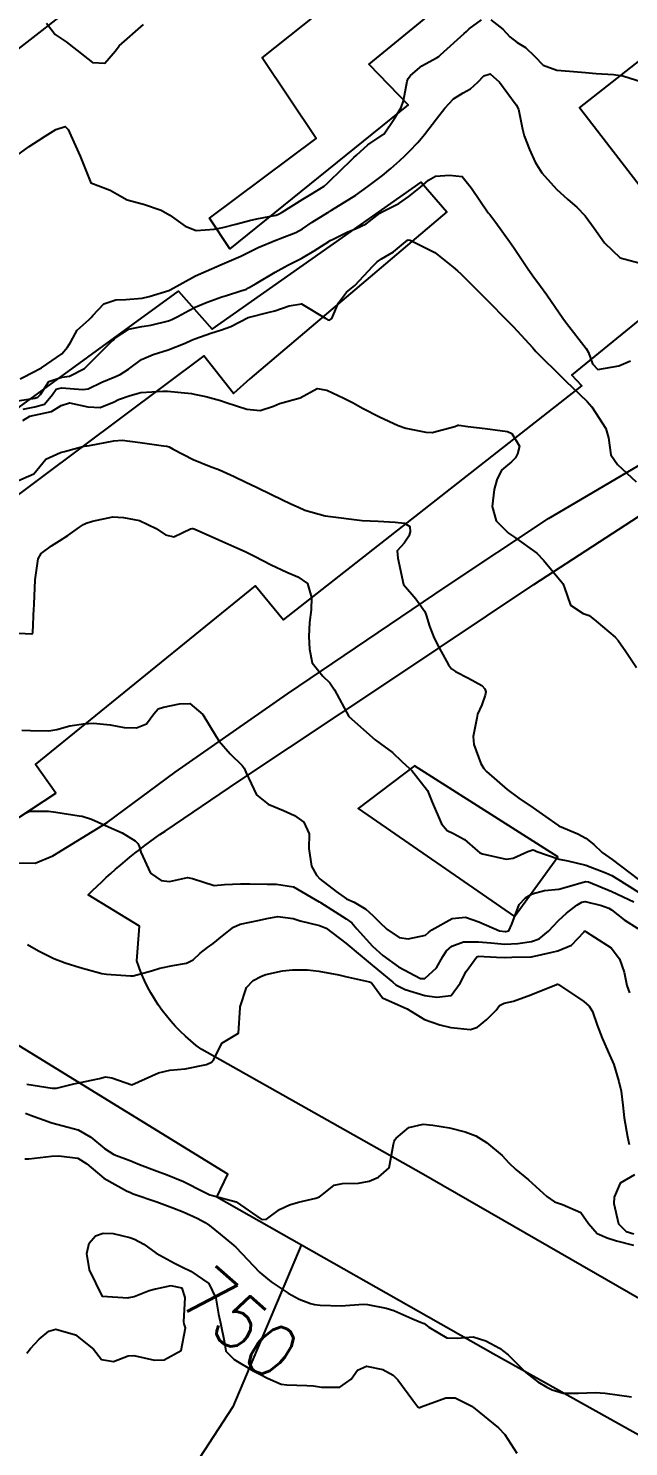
# Model space of a CAD drawing. Header units: metres. Extents: x 318500 to 325275, y 7408834 to 7428799.
# Drawn here: x 320897.7 to 320942.9, y 7414640.2 to 7414747.2 of the extents above; entities that cross this region are included whole.
import ezdxf
from ezdxf.enums import TextEntityAlignment as Align

# ---------------------------------------------------------------- set-up
doc = ezdxf.new("R2010")
doc.units = ezdxf.units.M
doc.header["$MEASUREMENT"] = 0
for name, color, linetype in [('Cotas', 45, 'Continuous'), ('Curvas de Nivel 1m', 11, 'Continuous'), ('Curvas de Nivel 5m', 15, 'Continuous'), ('Edificações', 30, 'Continuous'), ('Vias Primárias', 230, 'Continuous'), ('Vias Secundárias', 230, 'Continuous')]:
    doc.layers.add(name, color=color, linetype=linetype)
doc.styles.add('Style-STANDARD', font='STANDARD.shx')

msp = doc.modelspace()

# ---------------------------------------------------------------- linework, layer by layer
at = {"layer": 'Curvas de Nivel 1m', "flags": 128}
for points, elevation in [([(320896.79, 7414737.66), (320897.72, 7414738.33), (320898.41, 7414738.78), (320898.93, 7414739.11), (320899.74, 7414739.62), (320900.42, 7414739.84), (320900.65, 7414739.61), (320900.86, 7414739.16), (320901.56, 7414737.6), (320902.36, 7414735.59), (320903.83, 7414735.05), (320904.35, 7414734.73), (320905.12, 7414734.32), (320906.34, 7414733.97), (320907.66, 7414733.52), (320908.33, 7414733.15), (320909.49, 7414732.32), (320910.32, 7414731.99), (320911.68, 7414732.1), (320912.32, 7414732.22), (320913.3, 7414732.46), (320914.33, 7414732.75), (320914.88, 7414732.87), (320916.34, 7414733.16), (320916.52, 7414733.22), (320916.81, 7414733.39), (320918.35, 7414734.36), (320918.98, 7414734.74), (320919.96, 7414735.35), (320920.18, 7414735.53), (320920.37, 7414735.72), (320922.03, 7414737.33), (320922.21, 7414737.51), (320922.4, 7414737.68), (320923.26, 7414738.45), (320924.42, 7414739.24), (320924.45, 7414739.26), (320924.48, 7414739.29), (320925.28, 7414740.44), (320925.78, 7414741.28), (320925.95, 7414741.77), (320926.22, 7414743.27), (320926.29, 7414743.46), (320926.48, 7414743.7), (320927.33, 7414744.41), (320928.5, 7414745.06), (320928.61, 7414745.13), (320928.75, 7414745.24), (320930.52, 7414746.85), (320930.7, 7414747.02), (320930.9, 7414747.21), (320931.83, 7414747.9)], 737), ([(320899.03, 7414747.63), (320899.68, 7414746.79), (320900.51, 7414746.23), (320901.3, 7414745.6), (320902.49, 7414744.67), (320903.43, 7414744.63), (320904.22, 7414745.56), (320904.5, 7414745.92), (320906.33, 7414747.53)], 736), ([(320932.53, 7414747.89), (320933.45, 7414747.18), (320933.96, 7414746.61), (320934.51, 7414746.18), (320935.16, 7414745.8), (320935.83, 7414745.14), (320936.49, 7414744.47), (320937.51, 7414744.1), (320938.48, 7414744.01), (320939.67, 7414743.91), (320940.48, 7414743.84), (320941.78, 7414743.77), (320942.48, 7414743.66), (320944.47, 7414743.03)], 737), ([(320897.03, 7414720.8), (320898.18, 7414721.38), (320898.35, 7414721.47), (320898.64, 7414721.63), (320900.19, 7414722.7), (320900.62, 7414723.18), (320900.87, 7414723.6), (320901.34, 7414724.47), (320902.23, 7414725.27), (320902.39, 7414725.42), (320902.51, 7414725.59), (320903.35, 7414726.47), (320904.25, 7414726.76), (320905, 7414726.8), (320906.25, 7414726.9), (320906.77, 7414727.01), (320908.26, 7414727.47), (320908.29, 7414727.48), (320908.34, 7414727.51), (320910.27, 7414728.57), (320912.28, 7414729.45), (320913.68, 7414730.05), (320914.29, 7414730.36), (320915, 7414730.72), (320916.31, 7414731.27), (320916.4, 7414731.3), (320916.64, 7414731.4), (320917.84, 7414731.85), (320918.32, 7414732.12), (320919.07, 7414732.62), (320920.24, 7414733.35), (320920.3, 7414733.39), (320920.34, 7414733.42), (320920.53, 7414733.54), (320922.35, 7414734.67), (320923.27, 7414735.31), (320924.37, 7414736.15), (320925, 7414736.67), (320925.68, 7414737.28), (320926.04, 7414737.62), (320926.4, 7414737.98), (320927.03, 7414738.64), (320927.54, 7414739.25), (320928.43, 7414740.41), (320929.07, 7414741.23), (320929.73, 7414741.94), (320930.46, 7414742.38), (320930.99, 7414742.68), (320931.55, 7414743.2), (320932, 7414743.67), (320932.48, 7414743.82), (320933.19, 7414743.18), (320934.44, 7414741.48), (320934.61, 7414741.16), (320934.92, 7414739.65), (320935.05, 7414739.15), (320935.45, 7414738.1), (320935.88, 7414737.14), (320936.38, 7414736.34), (320937.48, 7414735.12), (320938.35, 7414734.34), (320939.01, 7414733.76), (320939.64, 7414733.09), (320940.33, 7414732.18), (320941.11, 7414731.07), (320942.29, 7414729.92), (320943.79, 7414729.53)], 738), ([(320896.69, 7414719.11), (320898.15, 7414719.34), (320898.38, 7414719.41), (320898.56, 7414719.63), (320899.2, 7414720.59), (320900.17, 7414720.93), (320900.76, 7414721.01), (320901.89, 7414721.59), (320902.04, 7414721.73), (320902.18, 7414721.89), (320903.88, 7414723.56), (320904.04, 7414723.73), (320904.21, 7414723.9), (320905.22, 7414724.54), (320906.22, 7414724.75), (320906.9, 7414724.84), (320908.22, 7414725.17), (320908.47, 7414725.27), (320908.93, 7414725.5), (320909.77, 7414725.95), (320910.24, 7414726.2), (320911.13, 7414726.59), (320912.25, 7414726.98), (320912.61, 7414727.1), (320913.68, 7414727.44), (320914.11, 7414727.58), (320914.26, 7414727.66), (320914.84, 7414728), (320916.27, 7414728.85), (320917.23, 7414729.39), (320917.93, 7414729.73), (320918.29, 7414729.9), (320919.2, 7414730.46), (320920.31, 7414731.16), (320920.43, 7414731.23), (320920.64, 7414731.34), (320921.74, 7414731.9), (320922.32, 7414732.13), (320923.13, 7414732.5), (320924.16, 7414733.29), (320924.34, 7414733.41), (320925.59, 7414734.03), (320926.35, 7414734.55), (320927.22, 7414735.26), (320927.83, 7414735.79), (320928.37, 7414736.09), (320929.41, 7414736.18), (320930.37, 7414736.08), (320931.08, 7414735.2), (320932.34, 7414733.34), (320932.41, 7414733.26), (320932.47, 7414733.19), (320932.92, 7414732.6), (320933.94, 7414731.17), (320934.3, 7414730.66), (320935.31, 7414729.14), (320935.7, 7414728.57), (320936.27, 7414727.8), (320936.76, 7414727.13), (320937.97, 7414725.38), (320938.16, 7414725.11), (320938.23, 7414725.01), (320939.72, 7414723.09), (320939.89, 7414722.78), (320940.19, 7414721.94), (320940.61, 7414721.5), (320942.19, 7414721.79), (320943.08, 7414722.15)], 739), ([(320897.23, 7414717.65), (320897.78, 7414717.99), (320898.13, 7414718.07), (320899.41, 7414718.34), (320900.14, 7414718.79), (320900.76, 7414718.99), (320902.14, 7414718.69), (320903.08, 7414718.63), (320904.14, 7414719.07), (320904.46, 7414719.24), (320905.34, 7414719.54), (320905.96, 7414719.73), (320906.15, 7414719.77), (320907.8, 7414719.86), (320908.16, 7414719.87), (320909.95, 7414719.69), (320910.15, 7414719.65), (320911.04, 7414719.47), (320912.15, 7414719.16), (320912.57, 7414719.02), (320914.14, 7414718.51), (320915.14, 7414718.41), (320916.14, 7414718.74), (320916.6, 7414718.94), (320918.15, 7414719.37), (320919.44, 7414720.08), (320920.16, 7414719.94), (320921.45, 7414719.33), (320922.14, 7414718.98), (320922.85, 7414718.6), (320924.13, 7414717.93), (320925.55, 7414717.28), (320926.12, 7414717.09), (320927.64, 7414716.77), (320928.12, 7414716.76), (320929.81, 7414717.21), (320930.04, 7414717.3), (320930.12, 7414717.3), (320930.8, 7414717.2), (320932.12, 7414717.05), (320933.78, 7414716.83), (320934.12, 7414716.68), (320934.69, 7414715.73), (320934.55, 7414715.15), (320934.4, 7414714.85), (320934.09, 7414714.53), (320933.34, 7414713.91), (320932.99, 7414713.18), (320932.79, 7414712.45), (320932.63, 7414711.18), (320932.94, 7414710.09), (320933.87, 7414709.16), (320934.02, 7414709.06), (320934.32, 7414708.85), (320936, 7414707.64), (320936.51, 7414707.12), (320937.96, 7414705.35), (320938.06, 7414705.11), (320938.55, 7414703.71), (320939.51, 7414703.09), (320939.94, 7414702.93), (320940.48, 7414702.52), (320941.91, 7414701.3), (320942.14, 7414701.05), (320942.72, 7414700.22), (320943.53, 7414699.03)], 741), ([(320896.69, 7414713.03), (320898.07, 7414713.64), (320898.98, 7414714.74), (320900.09, 7414715.25), (320900.37, 7414715.33), (320901.38, 7414715.6), (320901.94, 7414715.75), (320902.1, 7414715.75), (320902.28, 7414715.76), (320904.11, 7414716.12), (320904.73, 7414716.17), (320906.1, 7414716), (320907.86, 7414715.75), (320908.1, 7414715.72), (320908.27, 7414715.67), (320908.58, 7414715.5), (320910.09, 7414714.71), (320911.33, 7414714.22), (320912.08, 7414713.94), (320913.18, 7414713.44), (320914.06, 7414713.01), (320914.85, 7414712.62), (320916.05, 7414712.05), (320917.46, 7414711.38), (320917.86, 7414711.19), (320918.04, 7414711.11), (320918.5, 7414710.9), (320920.03, 7414710.46), (320921.04, 7414710.34), (320922.03, 7414710.21), (320922.82, 7414710.1), (320924.03, 7414710.05), (320925.32, 7414709.98), (320926.03, 7414709.91), (320926.42, 7414709.66), (320926.46, 7414709.26), (320926.36, 7414708.92), (320926.01, 7414708.41), (320925.46, 7414707.81), (320925.53, 7414707.27), (320925.96, 7414705.27), (320926.89, 7414704.2), (320927.55, 7414703.25), (320927.67, 7414702.98), (320927.92, 7414702.15), (320928.26, 7414701.23), (320928.63, 7414700.5), (320929.35, 7414699.22), (320929.58, 7414698.92), (320929.88, 7414698.72), (320930.86, 7414698.21), (320931.86, 7414697.66), (320932.09, 7414697.42), (320932.15, 7414697.19), (320932.12, 7414696.92), (320931.85, 7414696.21), (320931.54, 7414695.49), (320931.48, 7414695.19), (320931.21, 7414693.8), (320931.25, 7414693.2), (320931.79, 7414691.77), (320932, 7414691.4), (320932.22, 7414691.18), (320933.76, 7414689.8), (320934.65, 7414689.15), (320935.74, 7414688.43), (320937.6, 7414687.11), (320937.67, 7414687.06), (320937.72, 7414687.04), (320939.1, 7414686.47), (320939.71, 7414686.13), (320940.3, 7414685.66), (320940.94, 7414685.06), (320941.69, 7414684.53), (320943.67, 7414683.02)], 742), ([(320895.91, 7414701.66), (320897.91, 7414701.56), (320897.97, 7414701.58), (320897.99, 7414701.64), (320898.08, 7414703.49), (320898.09, 7414703.64), (320898.09, 7414703.79), (320898.17, 7414705.64), (320898.39, 7414707.23), (320898.63, 7414707.63), (320899.41, 7414708.21), (320900, 7414708.58), (320900.63, 7414708.99), (320901.51, 7414709.6), (320901.81, 7414709.8), (320902.02, 7414709.9), (320902.5, 7414710.06), (320904.03, 7414710.38), (320904.82, 7414710.34), (320906.03, 7414710.1), (320907.29, 7414709.52), (320908.01, 7414709.03), (320908.62, 7414708.89), (320909.89, 7414709.48), (320910.02, 7414709.52), (320910.06, 7414709.52), (320910.15, 7414709.48), (320912.01, 7414708.65), (320913.37, 7414708.06), (320914, 7414707.78), (320914.7, 7414707.42), (320915.98, 7414706.76), (320917.14, 7414706.21), (320917.97, 7414705.85), (320918.71, 7414705.36), (320919, 7414704.31), (320918.98, 7414703.36), (320918.87, 7414702.41), (320918.81, 7414701.36), (320918.86, 7414700.4), (320919.05, 7414699.36), (320919.87, 7414698.37), (320920.39, 7414697.86), (320920.74, 7414697.34), (320921.83, 7414695.32), (320923.8, 7414693.57), (320924.19, 7414693.29), (320925.13, 7414692.61), (320925.79, 7414691.95), (320926.15, 7414691.62), (320926.58, 7414691.25), (320927.76, 7414689.74), (320927.97, 7414689.24), (320928.12, 7414688.86), (320928.81, 7414687.22), (320929.23, 7414686.73), (320929.71, 7414686.49), (320930.56, 7414686.05), (320931.52, 7414685.18), (320931.7, 7414685.04), (320931.9, 7414684.97), (320933.69, 7414684.56), (320934.21, 7414684.64), (320935.33, 7414685.14), (320935.7, 7414685.25), (320935.8, 7414685.23), (320936, 7414685.13), (320937.69, 7414684.55), (320938.34, 7414684.44), (320939.69, 7414684.1), (320941.2, 7414683.53), (320941.67, 7414683.32), (320942.12, 7414683.04), (320943.66, 7414682.07)], 743), ([(320897.17, 7414694.29), (320897.81, 7414694.27), (320899.19, 7414694.24), (320899.81, 7414694.34), (320900.79, 7414694.62), (320901.82, 7414694.78), (320902.58, 7414694.82), (320903.82, 7414694.69), (320904.88, 7414694.48), (320905.81, 7414694.47), (320906.57, 7414694.77), (320907.13, 7414695.51), (320907.44, 7414695.9), (320907.84, 7414696.03), (320909.06, 7414696.27), (320909.84, 7414696.31), (320910.81, 7414695.47), (320911.81, 7414693.81), (320912.04, 7414693.45), (320912.87, 7414692.51), (320913.78, 7414691.62), (320913.94, 7414691.42), (320914.07, 7414691.12), (320914.85, 7414689.41), (320915.74, 7414688.71), (320916.89, 7414688.23), (320917.73, 7414687.86), (320918.43, 7414687.36), (320918.83, 7414686.47), (320918.82, 7414685.35), (320919.01, 7414684.02), (320919.38, 7414683.34), (320919.67, 7414683.05), (320920.87, 7414682.11), (320921.64, 7414681.57), (320922.22, 7414681.31), (320923.11, 7414680.77), (320923.63, 7414680.31), (320924.15, 7414679.81), (320924.68, 7414679.27), (320925.61, 7414678.64), (320926.31, 7414678.55), (320927.61, 7414678.83), (320927.84, 7414679.01), (320928.08, 7414679.23), (320929.63, 7414680.09), (320930.62, 7414680.18), (320931.63, 7414679.82), (320933.2, 7414679.16), (320933.62, 7414679.09), (320933.69, 7414679.09), (320933.88, 7414679.16), (320934.13, 7414679.65), (320934.66, 7414681.14), (320935.14, 7414681.65), (320935.65, 7414681.93), (320936.59, 7414682.18), (320937.66, 7414682.3), (320938.29, 7414682.47), (320939.67, 7414682.88), (320939.89, 7414682.85), (320941.66, 7414682.11), (320943.33, 7414681.34)], 744), ([(320897.6, 7414678.11), (320898.42, 7414677.63), (320899.58, 7414677.05), (320900.44, 7414676.74), (320901.57, 7414676.39), (320903.19, 7414675.94), (320903.56, 7414675.87), (320905.36, 7414675.74), (320905.56, 7414675.76), (320906.94, 7414676.14), (320907.57, 7414676.34), (320908.54, 7414676.53), (320909.58, 7414676.7), (320910.09, 7414676.97), (320910.62, 7414677.46), (320911.16, 7414677.89), (320911.6, 7414678.2), (320912.29, 7414678.76), (320913.12, 7414679.43), (320913.62, 7414679.65), (320915.08, 7414679.96), (320915.63, 7414680.09), (320916.48, 7414680.24), (320917.63, 7414680.08), (320918.16, 7414679.9), (320919.62, 7414679.54), (320920.11, 7414679.34), (320921.6, 7414678.22), (320922.67, 7414677.3), (320923.58, 7414676.56), (320925.14, 7414675.27), (320925.37, 7414675.08), (320925.56, 7414674.97), (320926.08, 7414674.73), (320927.55, 7414674.26), (320928.47, 7414674.15), (320929.55, 7414674.26), (320930.23, 7414675.2), (320930.67, 7414676.09), (320931.49, 7414677.18), (320931.55, 7414677.22), (320931.59, 7414677.23), (320932.96, 7414677.17), (320933.59, 7414677.13), (320933.62, 7414677.13), (320934.13, 7414677.15), (320935.54, 7414677.18), (320935.59, 7414677.19), (320937.17, 7414677.53), (320937.6, 7414677.65), (320938.62, 7414678.07), (320939.57, 7414679.08), (320939.59, 7414679.11), (320939.62, 7414679.12), (320939.66, 7414679.11), (320939.73, 7414679.08), (320941.6, 7414677.87), (320942.25, 7414677.04), (320942.59, 7414676.02), (320942.8, 7414675.03), (320943, 7414674.47)], 746), ([(320897.53, 7414667.57), (320899.45, 7414667.27), (320899.79, 7414667.27), (320901.08, 7414667.59), (320901.46, 7414667.67), (320903.03, 7414668), (320903.47, 7414668.12), (320903.96, 7414668.05), (320905.46, 7414667.53), (320907.47, 7414668.44), (320908.33, 7414668.63), (320909.47, 7414668.74), (320911.09, 7414669.07), (320911.48, 7414669.23), (320911.64, 7414669.45), (320912.25, 7414670.68), (320913.51, 7414671.42), (320913.63, 7414673.33), (320913.64, 7414673.42), (320914.11, 7414674.86), (320914.61, 7414675.41), (320915.24, 7414675.73), (320915.57, 7414675.84), (320916.83, 7414676.12), (320917.57, 7414676.21), (320918.72, 7414676.21), (320919.57, 7414676.11), (320921.07, 7414675.82), (320921.57, 7414675.71), (320923.39, 7414675.29), (320923.52, 7414675.25), (320923.56, 7414675.2), (320924.36, 7414674.09), (320925.54, 7414673.56), (320926.23, 7414673.25), (320927.53, 7414672.46), (320928.7, 7414672.05), (320929.52, 7414671.86), (320931, 7414671.7), (320931.52, 7414671.87), (320932.24, 7414672.46), (320932.93, 7414673.17), (320933.2, 7414673.51), (320933.55, 7414673.69), (320934.25, 7414673.85), (320935.55, 7414674.31), (320937.49, 7414675.1), (320937.54, 7414675.12), (320937.56, 7414675.12), (320937.63, 7414675.1), (320939.55, 7414673.82), (320939.94, 7414673.47), (320940.21, 7414673.07), (320940.56, 7414672.02), (320940.93, 7414671.06), (320941.49, 7414669.8), (320941.81, 7414669.05), (320942.2, 7414667.77), (320942.36, 7414667.04), (320942.48, 7414666), (320942.58, 7414665.03), (320942.83, 7414663.61), (320942.96, 7414663.03)], 747), ([(320897.43, 7414665.4), (320897.81, 7414665.24), (320899.42, 7414664.65), (320900.67, 7414664.33), (320901.41, 7414664.13), (320902.38, 7414663.57), (320903.39, 7414662.71), (320904.1, 7414662.26), (320905.38, 7414661.78), (320905.57, 7414661.71), (320906.03, 7414661.52), (320907.37, 7414661.01), (320908.12, 7414660.74), (320909.36, 7414660.24), (320910.9, 7414659.46), (320911.35, 7414659.23), (320911.65, 7414659.14), (320913.34, 7414658.71), (320915.22, 7414657.4), (320915.32, 7414657.36), (320915.62, 7414657.4), (320916.59, 7414658.12), (320917.34, 7414658.48), (320918.03, 7414658.67), (320919.34, 7414658.97), (320919.62, 7414659.07), (320919.94, 7414659.33), (320920.72, 7414659.96), (320921.36, 7414660.09), (320922.55, 7414660.11), (320923.36, 7414660.26), (320924.07, 7414660.57), (320924.88, 7414661.27), (320925.19, 7414663.06), (320925.25, 7414663.26), (320925.3, 7414663.37), (320925.4, 7414663.51), (320926.36, 7414664.3), (320927.42, 7414664.55), (320928.16, 7414664.49), (320929.42, 7414664.27), (320930.61, 7414663.99), (320931.41, 7414663.69), (320932.22, 7414663.17), (320933.39, 7414662.19), (320933.89, 7414661.65), (320934.41, 7414661.14), (320935.37, 7414660.36), (320936.76, 7414659.11), (320937.34, 7414658.71), (320937.95, 7414658.49), (320939.33, 7414657.89), (320939.91, 7414657.07), (320940.56, 7414656.3), (320941.31, 7414655.97), (320942.02, 7414655.75), (320943.3, 7414655.43)], 748), ([(320897.38, 7414661.94), (320897.69, 7414661.95), (320899.39, 7414662.14), (320899.95, 7414662.17), (320901.38, 7414662), (320902.06, 7414661.57), (320903.36, 7414660.48), (320905.05, 7414659.53), (320905.35, 7414659.4), (320905.56, 7414659.31), (320907.34, 7414658.71), (320908.56, 7414658.25), (320909.33, 7414657.94), (320910.38, 7414657.46), (320910.99, 7414657.13), (320911.31, 7414656.9), (320912.13, 7414656.26), (320913.14, 7414655.42), (320913.3, 7414655.27), (320915.1, 7414653.4), (320915.27, 7414653.23), (320915.98, 7414652.67), (320917.25, 7414651.8), (320918.09, 7414651.36), (320918.93, 7414651.03), (320919.24, 7414650.95), (320919.67, 7414650.9), (320921.24, 7414650.85), (320922.91, 7414650.97), (320923.24, 7414650.96), (320924.64, 7414650.67), (320925.23, 7414650.49), (320926.58, 7414649.89), (320927.22, 7414649.63), (320927.5, 7414649.51), (320927.85, 7414649.23), (320929.21, 7414648.43), (320929.99, 7414648.42), (320931.21, 7414648.51), (320932.16, 7414648.22), (320933.2, 7414647.65), (320933.83, 7414647.15), (320935.17, 7414645.82), (320936.08, 7414645.12), (320936.77, 7414644.72), (320937.15, 7414644.52), (320937.99, 7414644.25), (320939.15, 7414644.25), (320940.4, 7414644.31), (320941.15, 7414644.26), (320942.24, 7414644.12), (320943.15, 7414643.99)], 749), ([(320943.38, 7414660.74), (320942.29, 7414660.11), (320941.83, 7414659.04), (320941.81, 7414658.58), (320942.16, 7414657.04), (320942.75, 7414656.47), (320943.31, 7414656.28)], 747)]:
    msp.add_lwpolyline(points, dxfattribs=dict(at, elevation=elevation))
at = {"layer": 'Curvas de Nivel 5m', "flags": 128}
for points, elevation in [([(320897.27, 7414718.51), (320898.14, 7414718.7), (320898.87, 7414718.9), (320899.48, 7414719.62), (320899.76, 7414720.01), (320900.16, 7414720.12), (320901.76, 7414719.99), (320902.16, 7414720.05), (320903.19, 7414720.55), (320904.17, 7414720.96), (320904.59, 7414721.14), (320905.21, 7414721.54), (320906.19, 7414722.27), (320907.06, 7414722.65), (320908.19, 7414722.98), (320909.48, 7414723.49), (320909.97, 7414723.72), (320910.2, 7414723.81), (320911.42, 7414724.25), (320912.22, 7414724.51), (320912.92, 7414724.74), (320914.23, 7414725.43), (320915.82, 7414725.82), (320916.24, 7414725.93), (320917.33, 7414726.3), (320918.25, 7414726.46), (320920.1, 7414725.35), (320920.23, 7414725.26), (320920.36, 7414725.22), (320920.55, 7414725.35), (320921.04, 7414726.54), (320921.65, 7414727.33), (320922.27, 7414727.85), (320923.63, 7414729.3), (320923.95, 7414729.63), (320924.29, 7414729.85), (320925.19, 7414730.39), (320926.26, 7414731.27), (320926.29, 7414731.29), (320926.31, 7414731.29), (320926.44, 7414731.27), (320928.3, 7414730.33), (320929.7, 7414729.22), (320930.02, 7414728.95), (320930.28, 7414728.73), (320931.81, 7414727.19), (320932.25, 7414726.74), (320933.8, 7414725.17), (320934.22, 7414724.74), (320935.69, 7414723.14), (320935.93, 7414722.87), (320936.19, 7414722.62), (320937.72, 7414721.11), (320938.17, 7414720.66), (320939.79, 7414719.09), (320940.14, 7414718.7), (320941.22, 7414717.06), (320941.4, 7414716.35), (320941.58, 7414715.06), (320942.09, 7414714.33), (320943.5, 7414713.04)], 740), ([(320897.38, 7414687.99), (320897.73, 7414688.18), (320899.18, 7414688.17), (320899.73, 7414688.1), (320901.48, 7414687.83), (320901.72, 7414687.79), (320902.43, 7414687.57), (320903.71, 7414687), (320904.72, 7414686.55), (320905.7, 7414685.95), (320905.92, 7414685.74), (320906.01, 7414685.53), (320906.13, 7414685.09), (320906.88, 7414683.51), (320907.66, 7414682.94), (320908.3, 7414682.86), (320909.67, 7414683.17), (320910.04, 7414683.1), (320911.66, 7414682.56), (320912.46, 7414682.64), (320913.66, 7414682.7), (320914.37, 7414682.7), (320915.66, 7414682.67), (320916.38, 7414682.67), (320917.66, 7414682.47), (320919.6, 7414681.34), (320919.63, 7414681.33), (320919.69, 7414681.29), (320921.63, 7414680.05), (320922.05, 7414679.74), (320922.42, 7414679.31), (320923.6, 7414677.99), (320924.39, 7414677.28), (320925.58, 7414676.43), (320927.24, 7414675.56), (320927.56, 7414675.54), (320928.44, 7414676.36), (320928.92, 7414677.22), (320929.18, 7414677.64), (320929.6, 7414678), (320930.47, 7414678.33), (320931.61, 7414678.33), (320932.54, 7414678.24), (320933.6, 7414678.15), (320934.57, 7414678.18), (320935.61, 7414678.34), (320936.19, 7414678.54), (320936.88, 7414679.11), (320937.63, 7414679.92), (320938.25, 7414680.48), (320939.03, 7414681.09), (320939.41, 7414681.32), (320939.64, 7414681.35), (320940.88, 7414681.06), (320941.44, 7414680.86), (320941.64, 7414680.73), (320942.58, 7414679.99), (320943.62, 7414679.32)], 745), ([(320897.54, 7414647.28), (320897.82, 7414647.63), (320898.48, 7414648.34), (320899.21, 7414648.94), (320899.73, 7414649.09), (320901.21, 7414648.67), (320902.56, 7414647.57), (320903.18, 7414646.81), (320904.09, 7414646.64), (320905.18, 7414647.07), (320905.62, 7414647.09), (320907.18, 7414646.76), (320907.89, 7414646.78), (320909.19, 7414647.48), (320909.5, 7414649.19), (320909.41, 7414649.48), (320909.39, 7414649.64), (320909.48, 7414651.48), (320909.25, 7414652.19), (320908.39, 7414652.35), (320907.25, 7414652.11), (320906.78, 7414651.97), (320905.63, 7414651.52), (320905.24, 7414651.45), (320905.15, 7414651.44), (320903.24, 7414651.56), (320902.27, 7414653.57), (320902.07, 7414654.79), (320902.25, 7414655.57), (320902.73, 7414656.14), (320903.31, 7414656.33), (320904.06, 7414656.3), (320905.3, 7414656.01), (320905.67, 7414655.89), (320906.37, 7414655.51), (320907.29, 7414654.83), (320908.69, 7414654.08), (320909.27, 7414653.78), (320909.91, 7414653.47), (320911.26, 7414652.54), (320911.79, 7414651.44), (320912, 7414650.21), (320912.17, 7414649.44), (320912.43, 7414648.21), (320912.54, 7414647.43), (320913.18, 7414646.81), (320914.62, 7414645.95), (320915.16, 7414645.68), (320915.69, 7414645.39), (320916.73, 7414644.95), (320917.16, 7414644.89), (320918.65, 7414644.84), (320919.15, 7414644.81), (320919.77, 7414644.72), (320921.15, 7414644.72), (320922, 7414645.31), (320922.47, 7414646), (320923.17, 7414646.29), (320924.4, 7414646.04), (320925.17, 7414645.61), (320925.51, 7414645.26), (320926.66, 7414643.73), (320927.03, 7414643.24), (320927.14, 7414643.17), (320927.19, 7414643.19), (320927.28, 7414643.24), (320929.15, 7414643.92), (320929.85, 7414643.9), (320931.14, 7414643.25), (320931.24, 7414643.18), (320933.12, 7414641.65), (320933.59, 7414641.15), (320934.5, 7414639.72)], 750)]:
    msp.add_lwpolyline(points, dxfattribs=dict(at, elevation=elevation))
at = {"layer": 'Edificações'}
for points in [[(320907.76, 7414754.19), (320890.16, 7414740.47)], [(320935.34, 7414754.4), (320923.34, 7414744.54), (320926.29, 7414741.47), (320912.86, 7414730.6), (320911.33, 7414732.93), (320919.37, 7414738.93), (320915.3, 7414745.02), (320922.52, 7414750.82)], [(320896.06, 7414687.13), (320899.72, 7414689.54), (320898.19, 7414691.7), (320914.79, 7414705.18), (320916.91, 7414702.61), (320939.4, 7414720.28), (320938.65, 7414721.08), (320948.55, 7414729.16), (320939.23, 7414741.25), (320948.61, 7414748.62)], [(320888.73, 7414712.68), (320908.97, 7414727.41), (320911.51, 7414724.56), (320927.28, 7414735.64), (320929.21, 7414733.4), (320914.36, 7414720.8), (320913.14, 7414719.69), (320910.9, 7414722.53), (320895.54, 7414711.05)]]:
    msp.add_lwpolyline(points, dxfattribs=at)
msp.add_lwpolyline([(320926.77, 7414691.6), (320922.52, 7414688.37), (320934.31, 7414680.24), (320937.6, 7414684.73), (320926.77, 7414691.6)], close=True, dxfattribs=at)
at = {"layer": 'Vias Primárias'}
for points in [[(321109.37, 7414841.13, 0), (321121.45, 7414845.47, -0.165445)], [(320895.73, 7414684.28), (320898.17, 7414684.26), (320899.5, 7414684.8), (320903.6, 7414687.32), (320908.74, 7414691.11), (320917.21, 7414697.02), (320929.16, 7414705.13), (320936.88, 7414710.26), (320946.15, 7414715.71), (320953.82, 7414719.94), (320956.45, 7414720.84), (320963.41, 7414722.42), (320975.13, 7414723.33, 0.113811), (320986.63, 7414726.94, 0.33914), (320993.34, 7414743.43), (320991.87, 7414745.86), (320982.69, 7414756.05)], [(320952.58, 7414646.31), (320927.27, 7414660.85), (320910.75, 7414670.19, -0.161943), (320905.83, 7414676.89), (320906.05, 7414679.49), (320902.17, 7414681.86, -0.0477), (320907.97, 7414686.68), (320913.52, 7414690.45), (320925.06, 7414698.11), (320935.77, 7414705.27), (320944.18, 7414710.75)], [(320967.11, 7414628.01), (320932.72, 7414647.23), (320911.86, 7414659.06), (320912.69, 7414660.78), (320882.44, 7414679.41, 0.130286)]]:
    msp.add_lwpolyline(points, format="xyb", dxfattribs=at)
at = {"layer": 'Vias Secundárias'}
msp.add_lwpolyline([(320918.24, 7414655.44), (320913.08, 7414643.22), (320904.38, 7414629.86), (320901.62, 7414621.59), (320901.23, 7414617.41), (320903.64, 7414613.68), (320933.52, 7414604.83)], dxfattribs=at)

# ---------------------------------------------------------------- texts
at = {"layer": 'Cotas', "style": 'Style-STANDARD'}
msp.add_text('750', height=4, rotation=318.6132, dxfattribs=at).set_placement((320913.64, 7414649.56, 750), align=Align.MIDDLE_CENTER)

doc.saveas('drawing.dxf')
